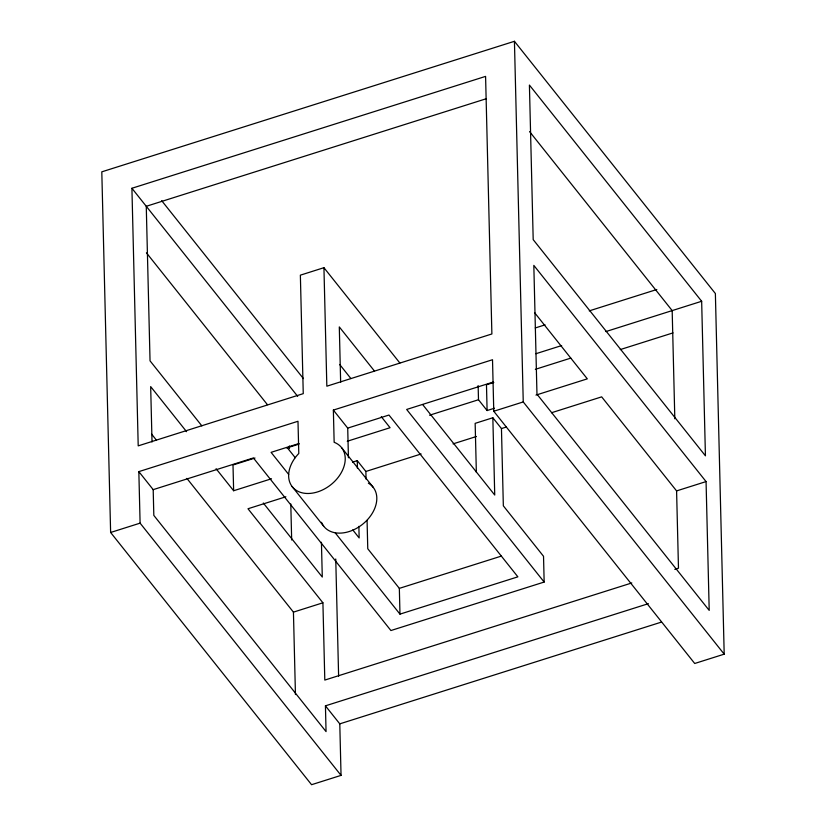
<?xml version="1.0" encoding="UTF-8"?>
<svg xmlns="http://www.w3.org/2000/svg" width="826" height="826" viewBox="0 0 826 826"><rect width="100%" height="100%" fill="white"/><g stroke="black" fill="none" stroke-linecap="round" stroke-linejoin="round"><path stroke-width="1.24" d="M341.045 775.377L140.1 523.147L138.84 471.625L297.99 421.27L298.795 453.464A31.481 22.405 -38.5 0 0 288.635 475.828L288.677 477.036A31.481 22.405 -38.5 0 0 317.865 491.821A31.481 22.405 -38.5 0 0 345.237 458.575L345.185 457.367A31.481 22.405 -38.5 0 0 334.706 442.519L334.148 442.313L333.363 410.088L492.513 359.733L493.772 411.255L694.718 663.485L724.195 654.161L715.378 293.529L514.433 41.3L101.804 171.839L110.622 532.471L311.567 784.7L341.045 775.377L339.785 723.855L325.434 705.838L648.4 603.661M131.912 188.276L485.585 76.384L491.883 333.972L326.838 386.196L323.937 267.696L300.365 275.161L303.256 393.651L138.21 445.864L131.912 188.276L297.67 396.346M486.431 98.676L146.264 206.293L150.043 360.848L201.854 425.875M535.238 327.963L545.067 324.855M589.268 310.865L656.815 289.503M535.867 353.724L561.659 345.567M605.871 331.577L701.656 301.273L705.435 455.828L533.193 239.633L529.414 85.078L701.656 301.273M138.84 471.625L153.192 489.642L253.396 457.945L390.905 630.537L544.158 582.051L543.529 556.29L503.344 505.842L501.454 428.57L492.843 417.76L475.156 423.356L476.354 472.296M298.991 443.51L271.083 452.349L288.697 474.454M333.363 410.088L347.715 428.105L388.974 415.044L517.871 576.837L399.97 614.131L335.129 532.739M493.421 382.004L406.66 409.459L544.158 582.051M254.997 458.027L233.004 464.986L233.634 490.737L271.517 478.76M286.777 447.971L298.991 444.109M493.803 382.469L486.473 384.792L487.103 410.553L494.433 408.23M535.351 369.325L570.797 358.112M620.223 349.594L673.025 332.888M347.25 441.26L390.068 427.713L381.282 416.676M429.551 415.22L478.491 399.743L487.103 410.553M535.981 395.086L587.307 378.855L534.659 312.765M110.622 532.471L140.1 523.147M493.772 411.255L523.25 401.932L724.195 654.161M352.547 462.147L357.266 460.65L365.877 471.46L366.073 479.183M285.868 496.777L247.986 508.754L322.914 602.804L324.804 680.077L631.807 582.95M365.877 471.46L421.136 453.98M453.071 443.872L476.406 436.5M501.454 428.57L506.348 427.021M551.562 412.721L601.669 396.862L676.587 490.912L678.476 568.195L674.79 569.362M186.893 478.388L293.436 612.128L322.914 602.804M676.587 490.912L706.065 481.589L709.204 610.383L536.972 394.188L533.823 265.394L706.065 481.589M367.074 520.401L367.766 548.743L399.34 588.37L501.268 556.125M339.785 723.855L661.533 622.071M529.58 131.602L672.178 310.597L674.821 418.792M323.937 267.696L399.856 362.996M422.809 404.761L494.733 495.032L492.843 417.76M374.477 371.08L339.3 326.931L340.653 382.314M339.703 364.493L350.895 378.545M161.659 200.646L303.452 378.628M341.778 447.878L373.362 487.516M146.429 252.818L267.397 404.657M287.231 447.651L295.223 457.687M352.764 529.9L359.155 537.933L358.876 526.338M292.084 486.514L323.668 526.152M263.298 503.003L322.285 577.044L321.428 542.269M186.573 431.668L150.673 386.609L152.025 441.993M216.082 468.714L233.634 490.737M151.643 434.146L156.444 440.175M514.433 41.3L523.25 401.932M478.14 385.577L478.491 399.743M399.34 588.37L399.97 614.131M357.266 460.65L357.451 468.383M347.715 428.105L348.438 457.749M335.748 558.995L338.619 676.205M325.434 705.838L326.053 731.599L153.822 515.403L153.192 489.642M289.379 445.978L289.441 448.559M290.793 503.943L291.671 539.997M293.436 612.128L295.45 694.552M368.355 483.169A31.481 22.405 -38.5 0 1 376.77 497.004L376.811 498.212A31.481 22.405 -38.5 0 1 352.898 530.147A31.481 22.405 -38.5 0 1 321.5 522.3"/></g></svg>
